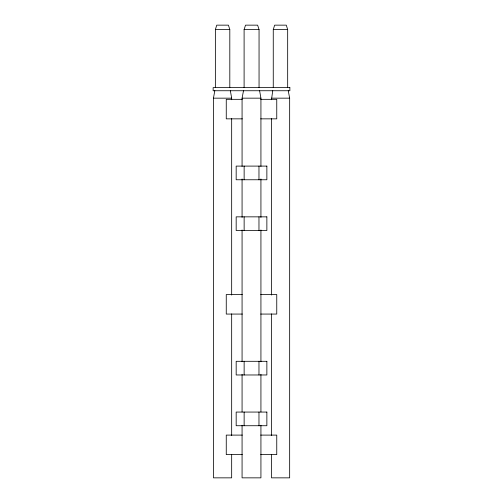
<?xml version="1.0" encoding="UTF-8"?>
<svg xmlns="http://www.w3.org/2000/svg" width="503" height="503" viewBox="0 0 503 503"><rect width="100%" height="100%" fill="white"/><g stroke="black" fill="none" stroke-linecap="round" stroke-linejoin="round"><path stroke-width="0.75" d="M271.482 99.726L272.752 90.628M231.669 454.316L231.669 477.85L213.454 477.85L213.454 98.16L214.819 90.628M242.069 166.411L242.069 98.16L243.521 90.628M273.261 87.616L273.261 29.608L274.632 25.15L286.308 25.15L287.672 29.608L287.672 87.616M215.366 87.616L215.366 29.608L216.736 25.15L228.437 25.15L229.808 29.608L229.808 87.616M244.1 87.616L244.1 29.608L245.521 25.15L257.63 25.15L259.051 29.608L259.051 87.616M215.366 29.608L229.808 29.608M244.1 29.608L259.051 29.608M273.261 29.608L287.672 29.608M213.454 98.16L231.669 98.16L231.669 99.726M242.069 98.16L260.931 98.16L260.931 166.411M271.482 98.16L289.659 98.16L289.659 477.85L271.482 477.85L271.482 454.316M242.339 99.33L226.256 99.33L226.256 118.853L242.339 118.853M260.673 99.33L276.757 99.33L276.757 118.853L260.673 118.853M242.339 294.544L226.256 294.544L226.256 314.067L242.339 314.067M260.673 294.544L276.757 294.544L276.757 314.067L260.673 314.067M242.339 435.101L226.256 435.101L226.256 454.618L242.339 454.618M260.673 435.101L276.757 435.101L276.757 454.618L260.673 454.618M288.238 90.628L289.659 98.16M259.586 90.628L260.931 98.16M230.343 90.628L231.669 98.16M271.482 118.557L271.482 295.066M271.482 313.891L271.482 435.485M260.931 178.961L260.931 217.403M260.931 229.953L260.931 361.745M260.931 374.301L260.931 411.951M260.931 425.286L260.931 477.85L242.069 477.85L242.069 425.286M258.97 166.097L258.97 179.76M258.97 216.85L258.97 230.512M258.97 361.305L258.97 374.974M258.97 412.064L258.97 425.727M244.137 166.097L244.137 179.76M244.137 216.85L244.137 230.512M244.137 361.305L244.137 374.974M244.137 412.064L244.137 425.727M242.069 178.961L242.069 217.403M242.069 229.953L242.069 361.745M242.069 374.301L242.069 411.951M231.669 118.557L231.669 295.066M231.669 313.891L231.669 435.485M289.86 87.616L213.14 87.616L213.14 90.741L289.86 90.741L289.86 87.616M266.867 166.097L236.171 166.097L236.171 179.76L266.867 179.76L266.867 166.097M266.867 216.85L236.171 216.85L236.171 230.512L266.867 230.512L266.867 216.85M266.867 361.305L236.171 361.305L236.171 374.974L266.867 374.974L266.867 361.305M266.867 412.064L236.171 412.064L236.171 425.727L266.867 425.727L266.867 412.064"/></g></svg>
